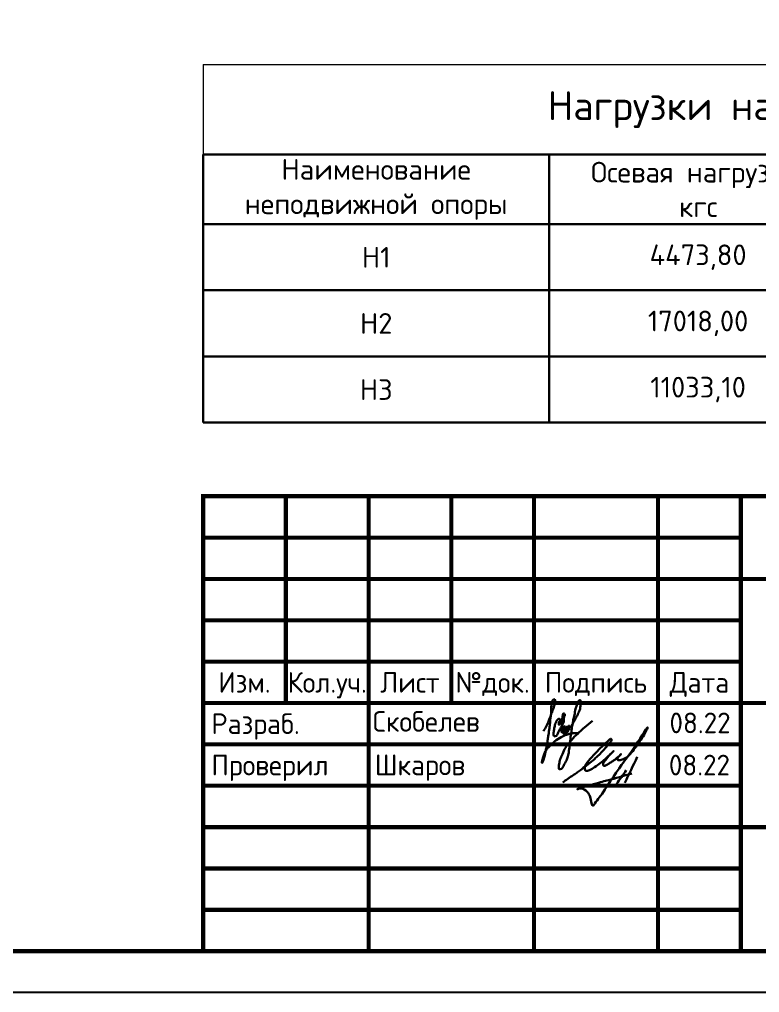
# Model space of a CAD drawing. Header units: metres. Extents: x 1981 to 7362, y 1229 to 3678.
# Drawn here: x 3221.1 to 3310.6, y 2323.5 to 2441.2 of the extents above; entities that cross this region are included whole.
import ezdxf
from ezdxf.enums import TextEntityAlignment as Align

# ---------------------------------------------------------------- set-up
doc = ezdxf.new("R2010")
doc.units = ezdxf.units.M
doc.layers.add('M-EQPM', color=50, linetype='Continuous', lineweight=18)
doc.layers.add('Основной', color=255, linetype='Continuous', lineweight=50)
doc.layers.add('Форматы', color=7, linetype='Continuous')
doc.styles.add('-ISOCPEUR-', font='isocpeur.ttf')
doc.styles.add('GOST-2.304_Type-B', font='GOST Common.ttf')
doc.styles.get("Standard").update_dxf_attribs({"font": 'GOST Common.ttf'})

# ---------------------------------------------------------------- blocks, each defined once
blk = doc.blocks.new('*U143')
blk.add_lwpolyline([(0, 0), (420, 0), (420, -297), (0, -297)], close=True)
at = {"const_width": 0.5}
blk.add_lwpolyline([(20, -5), (415, -5), (415, -292), (20, -292)], close=True, dxfattribs=at)
for points in [[(230, -292), (230, -237), (415, -237)], [(240, -237), (240, -262)], [(250, -237), (250, -292)], [(260, -237), (260, -262)], [(270, -237), (270, -292)], [(285, -237), (285, -292)], [(295, -237), (295, -292)], [(230, -242), (295, -242)], [(230, -247), (295, -247)], [(295, -247), (415, -247)], [(230, -252), (295, -252)], [(230, -257), (295, -257)], [(230, -262), (415, -262)], [(230, -267), (295, -267)], [(230, -272), (295, -272)], [(230, -277), (295, -277)], [(295, -277), (415, -277)], [(230, -282), (295, -282)], [(230, -287), (295, -287)]]:
    blk.add_lwpolyline(points, dxfattribs=at)
at = {"style": 'GOST-2.304_Type-B'}
for s, p in [('Изм.', (235, -259.5)), ('Кол.уч.', (245, -259.5)), ('Лист', (255, -259.5)), ('№док.', (265, -259.5)), ('Подпись', (277.5, -259.5)), ('Дата', (290, -259.5))]:
    blk.add_text(s, height=2.5, dxfattribs=at).set_placement(p, align=Align.MIDDLE_CENTER)
for s, p in [('Разраб.', (231, -264.5)), ('Проверил', (231, -269.5))]:
    blk.add_text(s, height=2.5, dxfattribs=at).set_placement(p, align=Align.MIDDLE_LEFT)
blk.add_attdef('РАЗРАБОТАЛ', text='', height=2.5, dxfattribs=at).set_placement((250.5, -264.22), align=Align.MIDDLE_LEFT)
at = {"style": 'GOST-2.304_Type-B', "flags": 8}
for tag, height, p in [('ДАТА', 2.5, (290.07, -264.4)), ('ЛИСТ', 3, (386.39, -271.92)), ('ЛИСТОВ', 3, (403.89, -271.92)), ('ФОРМАТ', 3, (380.97, -294.75))]:
    blk.add_attdef(tag, text='', height=height, dxfattribs=at).set_placement(p, align=Align.MIDDLE_CENTER)
at = {"style": 'GOST-2.304_Type-B'}
blk.add_attdef('ПРОВЕРИЛ', (250.75, -270.73), '', height=2.5, dxfattribs=at)
at = {"lineweight": 30, "flags": 104}
for tag, p in [('ТЕПЛОВЫЕ_СЕТИ', (330, -269.5)), ('ИМЯ_ЧЕРТЕЖА', (330, -284.5))]:
    blk.add_attdef(tag, text='', height=3, dxfattribs=at).set_placement(p, align=Align.MIDDLE_CENTER)
blk = doc.blocks.new('*T67')
at = {"lineweight": 30, "transparency": 16777216}
for p, q in [((0, -10.88), (185, -10.88)), ((0, -10.88), (0, -43.29)), ((41.84, -10.88), (41.84, -43.29)), ((77.84, -10.88), (77.84, -43.29)), ((113.84, -10.88), (113.84, -43.29)), ((149.84, -10.88), (149.84, -43.29)), ((185, -10.88), (185, -43.29)), ((0, -19.29), (185, -19.29)), ((0, -27.29), (185, -27.29)), ((0, -35.29), (185, -35.29)), ((0, -43.29), (185, -43.29))]:
    blk.add_line(p, q, dxfattribs=at)
at = {"layer": 'Defpoints', "color": 8, "linetype": 'ByBlock', "lineweight": 0, "transparency": 16777216}
for p, q in [((0, 0), (185, 0)), ((0, 0), (0, -10.88)), ((185, 0), (185, -10.88))]:
    blk.add_line(p, q, dxfattribs=at)
at = {"color": 0, "transparency": 16777216, "attachment_point": 5, "style": '-ISOCPEUR-'}
for s, insert, char_height, width in [('Нагрузки на неподвижные опоры (на 1 трубу)', (92.5, -5.44), 3.5, 175.5757), ('Наименование неподвижной опоры', (20.92, -15.09), 2.5, 32.4196), ('Осевая нагрузка, кгс', (59.84, -15.09), 2.5, 29.0252), ('Боковая нагрузка, кгс', (95.84, -15.09), 2.5, 28.3576), ('Вертикальная нагрузка, кгс', (131.84, -15.09), 2.5, 31.1313), ('Примечание', (167.42, -15.09), 2.5, 26.309), ('Н1', (20.92, -23.29), 2.5, 32.4196), ('4473,80', (59.84, -23.29), 2.5, 29.0252), ('3170,40', (95.84, -23.29), 2.5, 28.3576), ('0,10', (131.84, -23.29), 2.5, 31.1313), ('Н2', (20.92, -31.29), 2.5, 32.4196), ('17018,00', (59.84, -31.29), 2.5, 29.0252), ('3169,10', (95.84, -31.29), 2.5, 28.3576), ('0,80', (131.84, -31.29), 2.5, 28.3578), ('Н3', (20.92, -39.29), 2.5, 32.4196), ('11033,10', (59.84, -39.29), 2.5, 29.0252), ('677,70', (95.84, -39.29), 2.5, 28.3576), ('262,10', (131.84, -39.29), 2.5, 31.1313)]:
    blk.add_mtext(s, dxfattribs=dict(at, insert=insert, char_height=char_height, width=width))
at = {"color": 0, "transparency": 16777216, "insert": (167.42, -23.29), "char_height": 2.5, "width": 26.309, "attachment_point": 5}
blk.add_mtext('рекомендация', dxfattribs=at)
blk = doc.blocks.new('Skobelev')
at = {"color": 177, "lineweight": 30, "true_color": 0x293189}
for points in [[(-1.684, -0.447), (-1.404, 0.044), (-1.222, 0.44), (-1.089, 0.784), (-1.003, 1.026), (-0.839, 1.444), (-0.735, 1.724), (-0.658, 2.013), (-0.597, 2.254), (-0.632, 2.461), (-0.714, 2.487), (-0.804, 2.439), (-0.873, 2.293), (-0.925, 2.047), (-0.968, 1.724), (-0.977, 1.375), (-0.998, 1.026), (-1.063, 0.66), (-1.076, 0.324), (-1.136, -0.18), (-1.222, -0.784), (-1.296, -1.211), (-1.352, -1.705), (-1.455, -2.168), (-1.524, -2.499), (-1.593, -2.809), (-1.648, -3.009), (-1.722, -3.199), (-1.782, -3.359), (-1.808, -3.402), (-1.834, -3.372), (-1.821, -3.238), (-1.787, -3.079), (-1.713, -2.854), (-1.661, -2.669), (-1.562, -2.427), (-1.359, -2.108), (-1.143, -1.866), (-0.642, -1.395), (-0.064, -1.011), (0.196, -0.885), (0.455, -0.786), (0.804, -0.699), (1.154, -0.643), (1.504, -0.648)], [(-0.208, 0.419), (-0.23, 0.433), (-0.257, 0.381), (-0.271, 0.298), (-0.271, 0.192), (-0.26, 0.116), (-0.198, 0.171), (-0.165, 0.303), (-0.149, 0.425), (-0.157, 0.56), (-0.206, 0.687), (-0.341, 0.654), (-0.444, 0.53), (-0.552, 0.314), (-0.628, 0.095), (-0.66, -0.086), (-0.706, -0.292), (-0.738, -0.513), (-0.757, -0.67), (-0.749, -0.821), (-0.665, -0.927), (-0.568, -0.932), (-0.433, -0.791), (-0.319, -0.586), (-0.211, -0.351), (-0.019, -0.024), (0.059, 0.122), (0.114, 0.233), (0.192, 0.445), (0.205, 0.666), (0.226, 0.853), (0.287, 1.091), (0.205, 1.186), (0.17, 1.173), (0.109, 1.082), (0.079, 0.9), (0.053, 0.688), (0.04, 0.406), (0.014, -0.022), (0.01, -0.213), (-0.003, -0.334), (-0.016, -0.564), (0.005, -0.451), (0.057, -0.408), (0.17, -0.338), (0.235, -0.243), (0.291, -0.122), (0.283, -0.018), (0.213, -0.005), (0.174, -0.144), (0.14, -0.26), (0.118, -0.399), (0.101, -0.503), (0.118, -0.603), (0.166, -0.681), (0.265, -0.689), (0.339, -0.564), (0.408, -0.425), (0.469, -0.295), (0.495, -0.174), (0.473, -0.074), (0.43, -0.066), (0.387, -0.1), (0.352, -0.195), (0.322, -0.317), (0.3, -0.46), (0.296, -0.551), (0.313, -0.642), (0.361, -0.672), (0.417, -0.646), (0.473, -0.598), (0.508, -0.512), (0.556, -0.412), (0.595, -0.308), (0.634, -0.195), (0.668, -0.109), (0.707, -0.014), (0.694, 0.043), (0.625, 0.025), (0.586, -0.035), (0.551, -0.135), (0.525, -0.2), (0.499, -0.299), (0.473, -0.399), (0.478, -0.473), (0.491, -0.538), (0.538, -0.546), (0.569, -0.477), (0.655, -0.347), (0.742, -0.165), (0.911, 0.06), (1.032, 0.246), (1.163, 0.477), (1.258, 0.663), (1.375, 0.866), (1.479, 1.074), (1.579, 1.308), (1.691, 1.598), (1.739, 1.88), (1.769, 2.122), (1.743, 2.378), (1.678, 2.404), (1.553, 2.317), (1.462, 2.17), (1.392, 1.94), (1.284, 1.598), (1.223, 1.317), (1.176, 1.031), (1.067, 0.58), (1.041, 0.338), (0.95, -0.07), (0.916, -0.356), (0.817, -0.976), (0.784, -1.508), (0.684, -2.129), (0.629, -2.561), (0.551, -2.816), (0.429, -3.16), (0.196, -3.592), (-0.026, -3.936), (-0.236, -3.969), (-0.27, -3.758), (-0.236, -3.492), (-0.137, -3.06), (0.063, -2.584), (0.34, -1.996), (0.651, -1.597), (1.061, -1.098), (1.627, -0.566), (2.115, -0.112), (2.858, 0.487)]]:
    blk.add_spline(points, degree=3, dxfattribs=at)
blk = doc.blocks.new('подпись')
at = {"lineweight": 30}
for points in [[(-0.82, -1.23), (-0.21, -0.8), (0.43, -0.36), (0.86, -0.08), (1.32, 0.25), (2, 0.77), (2.8, 1.4), (3.27, 1.83), (3.84, 2.36), (4.46, 3.07), (5.01, 3.73), (5.08, 3.95), (5.01, 4.03), (4.91, 4), (4.76, 3.88), (4.33, 3.49), (3.4, 2.58), (2.34, 1.43), (1.83, 0.48), (1.87, 0.23), (1.99, 0.16), (2.17, 0.16), (2.41, 0.25), (3.02, 0.6), (3.71, 1.09), (4.34, 1.62), (5.32, 2.55), (4.75, 1.98), (4.27, 1.36), (4.08, 1.05), (4.07, 0.85), (4.11, 0.78), (4.25, 0.78), (4.42, 0.84), (4.78, 1.05), (5.16, 1.3), (5.47, 1.51), (5.72, 1.73), (6.05, 1.99), (6.23, 2.18), (5.94, 1.88), (5.8, 1.63), (5.8, 1.5), (5.89, 1.44), (6.13, 1.46), (6.57, 1.6), (6.9, 1.79), (7.5, 2.39), (8.04, 3.08), (8.61, 3.92), (9.15, 4.76), (9.43, 5.33), (8, 3.26), (6.29, 0.88), (3.58, -3.07), (3.05, -3.8), (2.85, -4.05), (2.49, -2.98), (2.12, -2.39), (1.3, -1.96), (1.02, -2.03), (2.91, -1.44), (4.7, -0.96), (7.51, -0.15)], [(8.19, 1.85), (6.68, -1.27)], [(6.86, 0.23), (5.67, -1.43)]]:
    blk.add_spline(points, degree=3, dxfattribs=at)
blk = doc.blocks.new('Подпись Леха')
at = {"color": 18, "true_color": 0x000000}
blk.add_blockref('подпись', (2.7, 0.11), dxfattribs=at)
blk = doc.blocks.new('Подписи')
blk.add_blockref('Подпись Леха', (2009.44, 1828.93))
at = {"layer": 'M-EQPM', "lineweight": 50, "xscale": 1.307815025212856, "yscale": 1.307815025212856, "zscale": 1.307815025212856}
blk.add_blockref('Skobelev', (2011.19, 1834.6), dxfattribs=at)

msp = doc.modelspace()

# ---------------------------------------------------------------- block references
for name, p in [('*T67', (3243.291, 2435.696)), ('Подписи', (1275.451, 521.111))]:
    msp.add_blockref(name, p)
at = {"layer": 'Форматы'}
ref = msp.add_blockref('*U143', (3013.291, 2620.512), dxfattribs=at)
ref.add_attrib('ДАТА', '08.22', dxfattribs={"layer": '0', "height": 2.5, "style": 'GOST-2.304_Type-B'}).set_placement((3303.366, 2356.11), align=Align.MIDDLE_CENTER)
ref.add_attrib('РАЗРАБОТАЛ', 'Скобелев', dxfattribs={"layer": '0', "height": 2.5, "style": 'GOST-2.304_Type-B'}).set_placement((3263.792, 2356.287), align=Align.MIDDLE_LEFT)
ref.add_attrib('ПРОВЕРИЛ', 'Шкаров', (3264.04, 2349.782), dxfattribs={"layer": '0', "height": 2.5, "style": 'GOST-2.304_Type-B'})

# ---------------------------------------------------------------- texts
at = {"layer": 'Основной', "insert": (3303.291, 2351.012), "char_height": 2.5, "attachment_point": 5}
msp.add_mtext_dynamic_manual_height_columns('08.22', width=10, gutter_width=12.5, heights=[0], dxfattribs=at)

doc.saveas('drawing.dxf')
